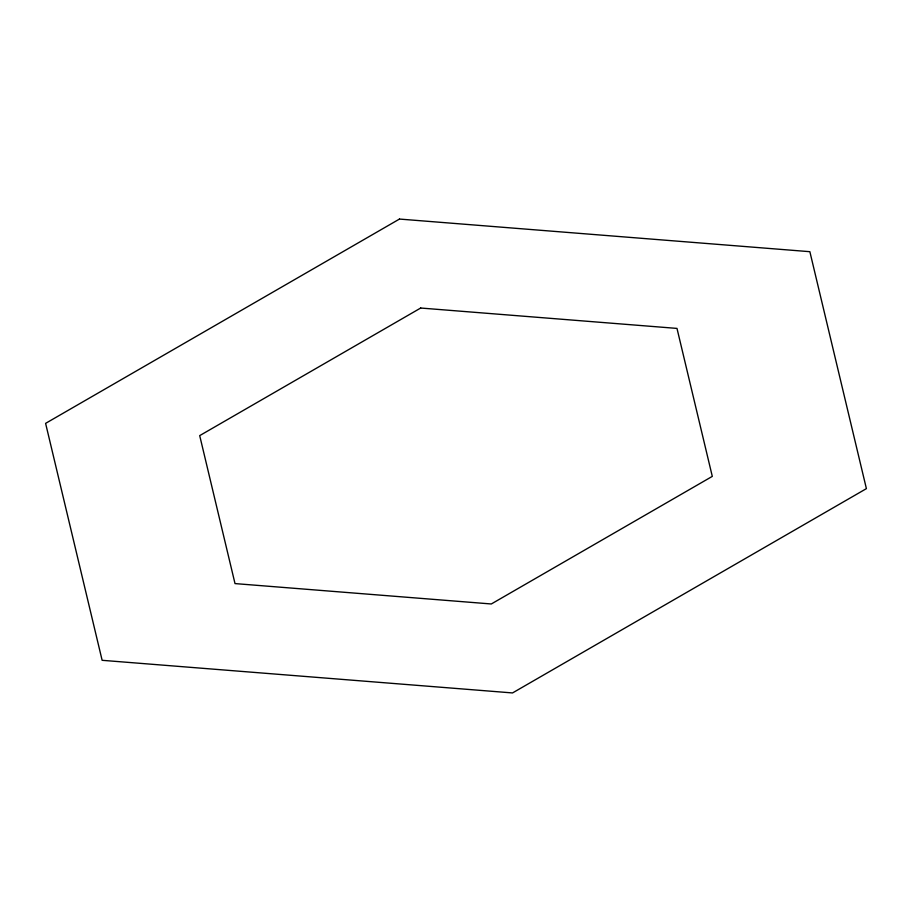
<?xml version="1.0" encoding="UTF-8"?>
<svg xmlns="http://www.w3.org/2000/svg" width="912" height="912" viewBox="0 0 912 912"><rect width="100%" height="100%" fill="white"/><g stroke="black" fill="none" stroke-linecap="round" stroke-linejoin="round"><path stroke-width="1.37" d="M399.467 219.062L45.6 423.362L102.133 660.311L512.533 692.938L866.4 488.638L809.867 251.689L399.467 219.062M420.694 308.028L199.705 435.617L235.011 583.589L491.306 603.972L712.295 476.383L676.989 328.411L420.694 308.028"/></g></svg>
